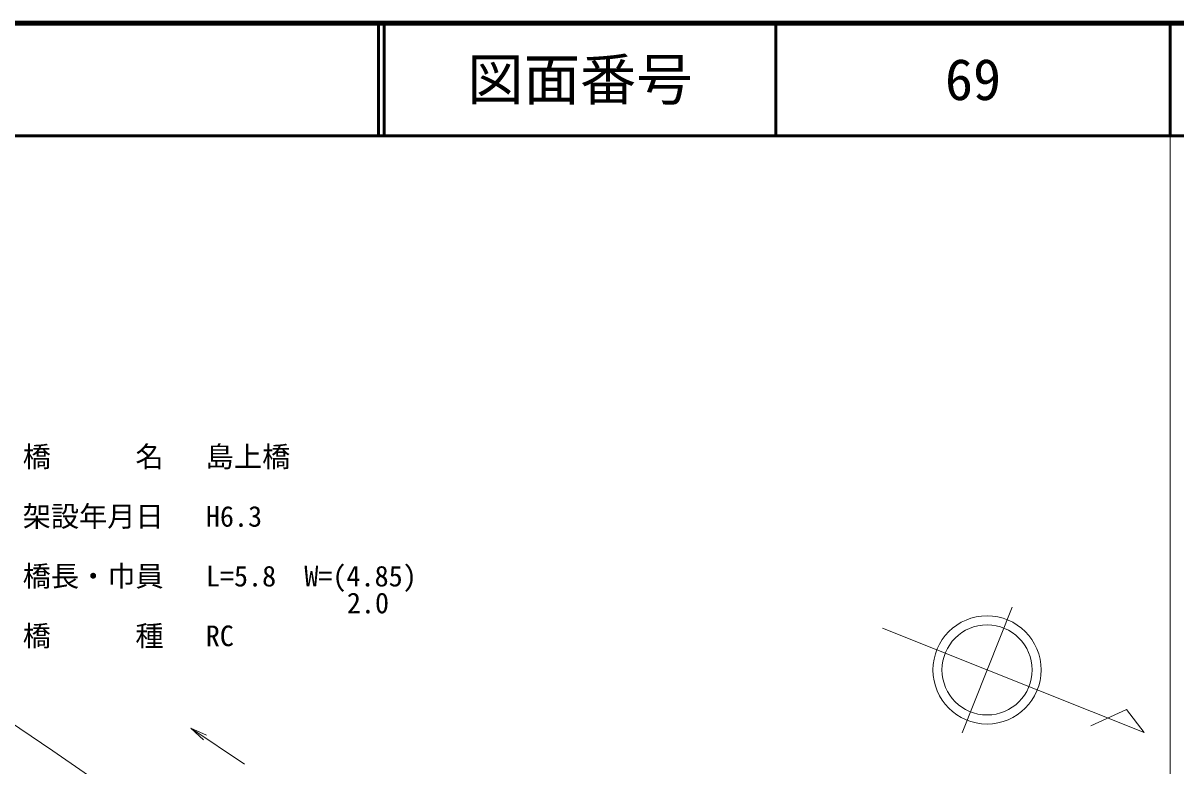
# Model space of a CAD drawing. Units: millimetres, scale not verified. Extents: x 40000 to 680000, y 20000 to 380000.
# Drawn here: x 477214 to 579500, y 314093 to 380000 of the extents above; entities that cross this region are included whole.
import ezdxf
from ezdxf.enums import TextEntityAlignment as Align

# ---------------------------------------------------------------- set-up
doc = ezdxf.new("R2010")
doc.units = ezdxf.units.MM
doc.header["$LTSCALE"] = 1000
for name, color, linetype, lineweight in [('M-BGD', 7, 'Continuous', 13), ('M-BMK-SRVR', 3, 'Continuous', 13), ('M-STR-HTXT', 7, 'Continuous', 13), ('M-TTL', 2, 'Continuous', 140), ('M-TTL-BAND', 7, 'Continuous', 13), ('M-TTL-LINE', 7, 'Continuous', 50)]:
    doc.layers.add(name, color=color, linetype=linetype, lineweight=lineweight)
doc.layers.add('M-TTL-TXT', color=7, linetype='Continuous')
doc.styles.add('ＭＳ ゴシック', font='')
doc.styles.get('ＭＳ ゴシック').set_extended_font_data('MS Gothic')

msp = doc.modelspace()

# ---------------------------------------------------------------- linework, layer by layer
at = {"layer": 'M-BGD'}
for p, q in [((479845, 315438), (470681, 321621)), ((496851, 314236), (492106, 317444)), ((492106, 317444), (493489, 316811)), ((492106, 317444), (493209, 316397)), ((489291, 308954), (479845, 315438))]:
    msp.add_line(p, q, dxfattribs=at)
at = {"layer": 'M-BMK-SRVR'}
for p, q in [((560524, 317039), (564963, 328188)), ((553453, 326313), (576679, 317064)), ((575116, 319086), (571962, 317651)), ((576679, 317064), (575116, 319086))]:
    msp.add_line(p, q, dxfattribs=at)
for radius in [4800, 4000]:
    msp.add_circle((562743, 322613), radius, dxfattribs=at)
at = {"layer": 'M-TTL'}
msp.add_line((680000, 380000), (40000, 380000), dxfattribs=at)
at = {"layer": 'M-TTL-BAND'}
msp.add_line((579000, 20000), (579000, 370000), dxfattribs=at)
at = {"layer": 'M-TTL-LINE'}
for p, q in [((508747, 380000), (508747, 370000)), ((509247, 380000), (509247, 370000)), ((543997, 380000), (543997, 370000)), ((579000, 380000), (579000, 370000)), ((40000, 370000), (680000, 370000))]:
    msp.add_line(p, q, dxfattribs=at)

# ---------------------------------------------------------------- texts
at = {"layer": 'M-STR-HTXT', "style": 'ＭＳ ゴシック'}
for s, p in [('橋\u3000  \u3000名\u3000 島上橋', (477185, 340068)), ('架設年月日\u3000 H6.3', (477185, 334768)), ('橋長・巾員\u3000 L=5.8\u3000W=(4.85)', (477185, 329468)), ('橋\u3000  \u3000種   RC', (477185, 324168))]:
    msp.add_text(s, height=1833, dxfattribs=at).set_placement(p, align=Align.BOTTOM_LEFT)
msp.add_text('2.0', height=1833, dxfattribs=at).set_placement((509685, 329468), align=Align.TOP_RIGHT)
at = {"layer": 'M-TTL-TXT', "style": 'ＭＳ ゴシック'}
for s, p in [('図面番号', (526622, 375000)), ('69', (561497, 375000))]:
    msp.add_text(s, height=3666, dxfattribs=at).set_placement(p, align=Align.MIDDLE_CENTER)

doc.saveas('drawing.dxf')
